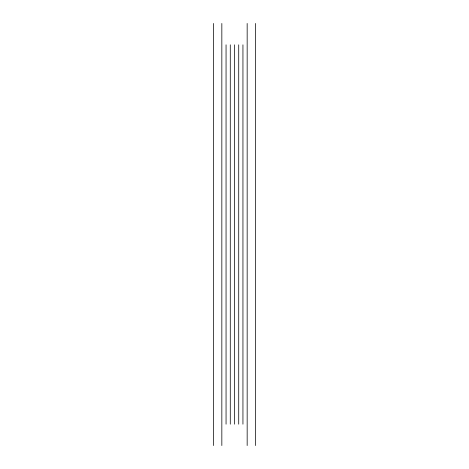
<?xml version="1.0" encoding="UTF-8"?>
<svg xmlns="http://www.w3.org/2000/svg" width="469" height="469" viewBox="0 0 469 469"><rect width="100%" height="100%" fill="white"/><g stroke="black" fill="none" stroke-linecap="round" stroke-linejoin="round"><path stroke-width="0.7" d="M255.605 23.45L255.605 445.55M247.163 23.45L247.163 445.55M242.942 44.819L242.942 424.181M238.721 44.819L238.721 424.181M234.5 44.819L234.5 424.181M230.279 44.819L230.279 424.181M226.058 44.819L226.058 424.181M221.837 23.45L221.837 445.55M213.395 23.45L213.395 445.55"/></g></svg>
